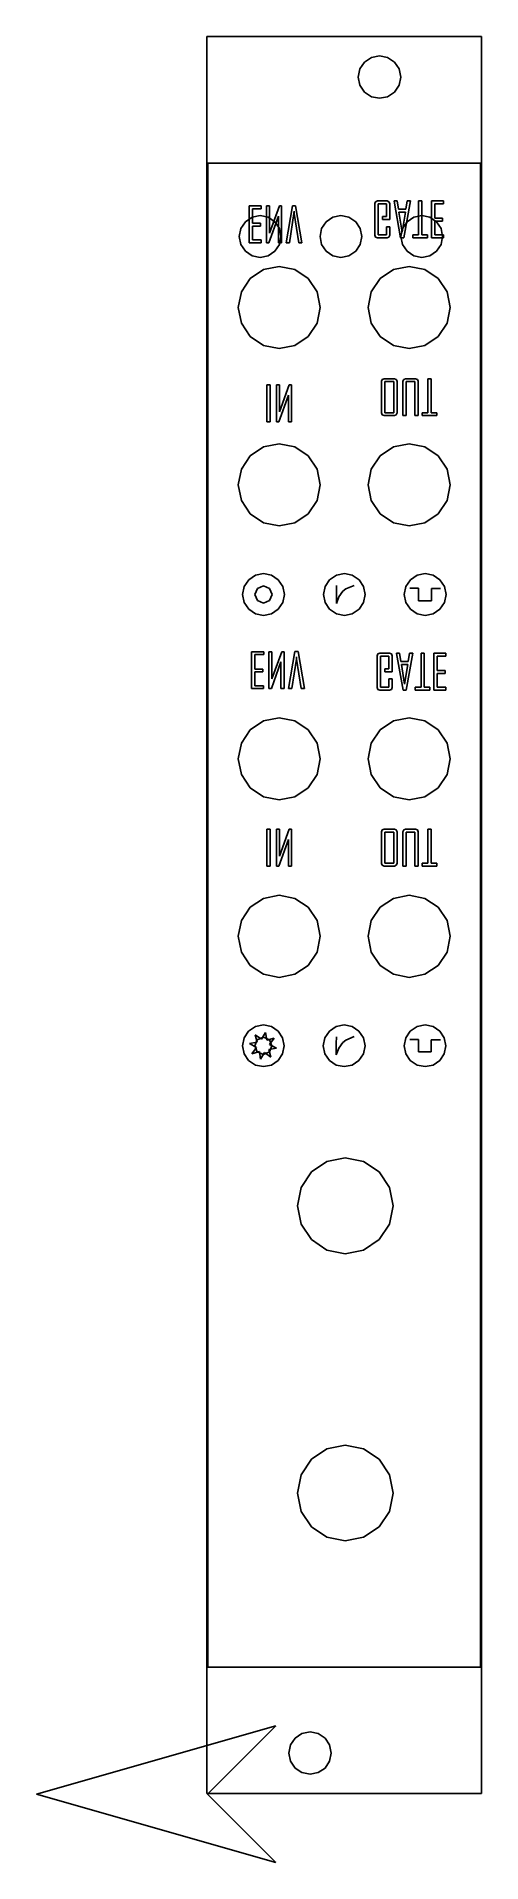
# Model space of a CAD drawing. Extents: x -12 to 20, y -5 to 128.
import ezdxf

# ---------------------------------------------------------------- set-up
doc = ezdxf.new("R2010")
doc.units = 0

msp = doc.modelspace()

# ---------------------------------------------------------------- linework, layer by layer
at = {"layer": 'Dwgs.User'}
for p, q in [((20.0395, 128.465), (-0.039528, 128.465)), ((-0.039528, 128.465), (-0.039528, 0.035473)), ((20.0395, 0.035473), (20.0395, 128.465)), ((11.986841, 126.932013), (11.483984, 126.596016)), ((12.58, 127.05), (11.986841, 126.932013)), ((13.173159, 126.932013), (12.58, 127.05)), ((13.676016, 126.596016), (13.173159, 126.932013)), ((11.147987, 126.093159), (11.03, 125.5)), ((11.03, 125.5), (11.147987, 124.906841)), ((11.483984, 126.596016), (11.147987, 126.093159)), ((14.012013, 126.093159), (13.676016, 126.596016)), ((14.13, 125.5), (14.012013, 126.093159)), ((14.012013, 124.906841), (14.13, 125.5)), ((11.147987, 124.906841), (11.483984, 124.403984)), ((11.483984, 124.403984), (11.986841, 124.067987)), ((13.173159, 124.067987), (13.676016, 124.403984)), ((13.676016, 124.403984), (14.012013, 124.906841)), ((11.986841, 124.067987), (12.58, 123.95)), ((12.58, 123.95), (13.173159, 124.067987)), ((19.9673, 119.217), (0.032701, 119.217)), ((0.032701, 119.217), (0.032701, 9.2827)), ((19.9673, 9.2827), (19.9673, 119.217)), ((3.12868, 110.78532), (2.478361, 109.81205)), ((4.10195, 111.435639), (3.12868, 110.78532)), ((5.25, 111.664), (4.10195, 111.435639)), ((6.39805, 111.435639), (5.25, 111.664)), ((7.37132, 110.78532), (6.39805, 111.435639)), ((8.021639, 109.81205), (7.37132, 110.78532)), ((12.62868, 110.78532), (11.978361, 109.81205)), ((13.60195, 111.435639), (12.62868, 110.78532)), ((14.75, 111.664), (13.60195, 111.435639)), ((15.89805, 111.435639), (14.75, 111.664)), ((16.87132, 110.78532), (15.89805, 111.435639)), ((17.521639, 109.81205), (16.87132, 110.78532)), ((2.478361, 109.81205), (2.25, 108.664)), ((8.25, 108.664), (8.021639, 109.81205)), ((11.978361, 109.81205), (11.75, 108.664)), ((17.75, 108.664), (17.521639, 109.81205)), ((2.25, 108.664), (2.478361, 107.51595)), ((8.021639, 107.51595), (8.25, 108.664)), ((11.75, 108.664), (11.978361, 107.51595)), ((17.521639, 107.51595), (17.75, 108.664)), ((2.478361, 107.51595), (3.12868, 106.54268)), ((7.37132, 106.54268), (8.021639, 107.51595)), ((11.978361, 107.51595), (12.62868, 106.54268)), ((16.87132, 106.54268), (17.521639, 107.51595)), ((3.12868, 106.54268), (4.10195, 105.892361)), ((4.10195, 105.892361), (5.25, 105.664)), ((5.25, 105.664), (6.39805, 105.892361)), ((6.39805, 105.892361), (7.37132, 106.54268)), ((12.62868, 106.54268), (13.60195, 105.892361)), ((13.60195, 105.892361), (14.75, 105.664)), ((14.75, 105.664), (15.89805, 105.892361)), ((15.89805, 105.892361), (16.87132, 106.54268)), ((3.12868, 97.81712), (2.478361, 96.84385)), ((4.10195, 98.467439), (3.12868, 97.81712)), ((5.25, 98.6958), (4.10195, 98.467439)), ((6.39805, 98.467439), (5.25, 98.6958)), ((7.37132, 97.81712), (6.39805, 98.467439)), ((8.021639, 96.84385), (7.37132, 97.81712)), ((12.62868, 97.81712), (11.978361, 96.84385)), ((13.60195, 98.467439), (12.62868, 97.81712)), ((14.75, 98.6958), (13.60195, 98.467439)), ((15.89805, 98.467439), (14.75, 98.6958)), ((16.87132, 97.81712), (15.89805, 98.467439)), ((17.521639, 96.84385), (16.87132, 97.81712)), ((2.478361, 96.84385), (2.25, 95.6958)), ((8.25, 95.6958), (8.021639, 96.84385)), ((11.978361, 96.84385), (11.75, 95.6958)), ((17.75, 95.6958), (17.521639, 96.84385)), ((2.25, 95.6958), (2.478361, 94.54775)), ((8.021639, 94.54775), (8.25, 95.6958)), ((11.75, 95.6958), (11.978361, 94.54775)), ((17.521639, 94.54775), (17.75, 95.6958)), ((2.478361, 94.54775), (3.12868, 93.57448)), ((3.12868, 93.57448), (4.10195, 92.924161)), ((6.39805, 92.924161), (7.37132, 93.57448)), ((7.37132, 93.57448), (8.021639, 94.54775)), ((11.978361, 94.54775), (12.62868, 93.57448)), ((12.62868, 93.57448), (13.60195, 92.924161)), ((15.89805, 92.924161), (16.87132, 93.57448)), ((16.87132, 93.57448), (17.521639, 94.54775)), ((4.10195, 92.924161), (5.25, 92.6958)), ((5.25, 92.6958), (6.39805, 92.924161)), ((13.60195, 92.924161), (14.75, 92.6958)), ((14.75, 92.6958), (15.89805, 92.924161)), ((2.689021, 88.267032), (2.57285, 87.683)), ((3.019849, 88.762151), (2.689021, 88.267032)), ((3.514968, 89.092979), (3.019849, 88.762151)), ((3.655709, 88.126286), (3.47208, 87.683)), ((4.099, 89.20915), (3.514968, 89.092979)), ((4.099, 88.3099), (3.655709, 88.126286)), ((4.693046, 89.089218), (4.099, 89.20915)), ((4.542291, 88.126286), (4.099, 88.3099)), ((4.72592, 87.683), (4.542291, 88.126286)), ((5.178151, 88.762151), (4.693046, 89.089218)), ((5.505218, 88.277046), (5.178151, 88.762151)), ((5.62515, 87.683), (5.505218, 88.277046)), ((8.599871, 88.267032), (8.4837, 87.683)), ((8.930699, 88.762151), (8.599871, 88.267032)), ((9.425818, 89.092979), (8.930699, 88.762151)), ((10.00985, 89.20915), (9.425818, 89.092979)), ((9.43574, 88.3353), (9.43344, 87.854905)), ((10.593882, 89.092979), (10.00985, 89.20915)), ((10.120174, 88.086715), (10.731431, 88.349728)), ((11.089001, 88.762151), (10.593882, 89.092979)), ((10.731431, 88.349728), (10.731431, 88.349728)), ((11.419829, 88.267032), (11.089001, 88.762151)), ((11.536, 87.683), (11.419829, 88.267032)), ((14.510771, 88.267032), (14.3946, 87.683)), ((14.841599, 88.762151), (14.510771, 88.267032)), ((14.8015, 88.1369), (15.435023, 88.1369)), ((15.336718, 89.092979), (14.841599, 88.762151)), ((15.92075, 89.20915), (15.336718, 89.092979)), ((15.435023, 88.1369), (15.435023, 87.2292)), ((16.504782, 89.092979), (15.92075, 89.20915)), ((16.379096, 87.2292), (16.379096, 88.124957)), ((16.379096, 88.124957), (16.962931, 88.124957)), ((16.999901, 88.762151), (16.504782, 89.092979)), ((16.962931, 88.124957), (17.039901, 88.124957)), ((17.330729, 88.267032), (16.999901, 88.762151)), ((17.4469, 87.683), (17.330729, 88.267032)), ((2.57285, 87.683), (2.689018, 87.098965)), ((2.689018, 87.098965), (3.019845, 86.603843)), ((3.47208, 87.683), (3.655709, 87.239714)), ((3.655709, 87.239714), (4.099, 87.0561)), ((4.099, 87.0561), (4.542291, 87.239714)), ((4.542291, 87.239714), (4.72592, 87.683)), ((5.178155, 86.603843), (5.508982, 87.098965)), ((5.508982, 87.098965), (5.62515, 87.683)), ((8.4837, 87.683), (8.599868, 87.098965)), ((8.599868, 87.098965), (8.930695, 86.603843)), ((9.43344, 87.854905), (9.42954, 87.015605)), ((9.42954, 87.015605), (9.60964, 87.51528)), ((9.60964, 87.51528), (9.907859, 87.913466)), ((9.907859, 87.913466), (10.120174, 88.086715)), ((11.089005, 86.603843), (11.419832, 87.098965)), ((11.419832, 87.098965), (11.536, 87.683)), ((14.3946, 87.683), (14.510768, 87.098965)), ((14.510768, 87.098965), (14.841595, 86.603843)), ((15.435023, 87.2292), (16.379096, 87.2292)), ((16.999905, 86.603843), (17.330732, 87.098965)), ((17.330732, 87.098965), (17.4469, 87.683)), ((3.019845, 86.603843), (3.514965, 86.273012)), ((3.514965, 86.273012), (4.099, 86.15684)), ((4.099, 86.15684), (4.683035, 86.273012)), ((4.683035, 86.273012), (5.178155, 86.603843)), ((8.930695, 86.603843), (9.425815, 86.273012)), ((9.425815, 86.273012), (10.00985, 86.15684)), ((10.00985, 86.15684), (10.593885, 86.273012)), ((10.593885, 86.273012), (11.089005, 86.603843)), ((14.841595, 86.603843), (15.336715, 86.273012)), ((15.336715, 86.273012), (15.92075, 86.15684)), ((15.92075, 86.15684), (16.504785, 86.273012)), ((16.504785, 86.273012), (16.999905, 86.603843)), ((3.12868, 77.78532), (2.478361, 76.81205)), ((4.10195, 78.435639), (3.12868, 77.78532)), ((5.25, 78.664), (4.10195, 78.435639)), ((6.39805, 78.435639), (5.25, 78.664)), ((7.37132, 77.78532), (6.39805, 78.435639)), ((8.021639, 76.81205), (7.37132, 77.78532)), ((12.62868, 77.78532), (11.978361, 76.81205)), ((13.60195, 78.435639), (12.62868, 77.78532)), ((14.75, 78.664), (13.60195, 78.435639)), ((15.89805, 78.435639), (14.75, 78.664)), ((16.87132, 77.78532), (15.89805, 78.435639)), ((17.521639, 76.81205), (16.87132, 77.78532)), ((2.478361, 76.81205), (2.25, 75.664)), ((8.25, 75.664), (8.021639, 76.81205)), ((11.978361, 76.81205), (11.75, 75.664)), ((17.75, 75.664), (17.521639, 76.81205)), ((2.25, 75.664), (2.478361, 74.51595)), ((8.021639, 74.51595), (8.25, 75.664)), ((11.75, 75.664), (11.978361, 74.51595)), ((17.521639, 74.51595), (17.75, 75.664)), ((2.478361, 74.51595), (3.12868, 73.54268)), ((3.12868, 73.54268), (4.10195, 72.892361)), ((6.39805, 72.892361), (7.37132, 73.54268)), ((7.37132, 73.54268), (8.021639, 74.51595)), ((11.978361, 74.51595), (12.62868, 73.54268)), ((12.62868, 73.54268), (13.60195, 72.892361)), ((15.89805, 72.892361), (16.87132, 73.54268)), ((16.87132, 73.54268), (17.521639, 74.51595)), ((4.10195, 72.892361), (5.25, 72.664)), ((5.25, 72.664), (6.39805, 72.892361)), ((13.60195, 72.892361), (14.75, 72.664)), ((14.75, 72.664), (15.89805, 72.892361)), ((4.10195, 65.467439), (3.12868, 64.81712)), ((5.25, 65.6958), (4.10195, 65.467439)), ((6.39805, 65.467439), (5.25, 65.6958)), ((7.37132, 64.81712), (6.39805, 65.467439)), ((13.60195, 65.467439), (12.62868, 64.81712)), ((14.75, 65.6958), (13.60195, 65.467439)), ((15.89805, 65.467439), (14.75, 65.6958)), ((16.87132, 64.81712), (15.89805, 65.467439)), ((3.12868, 64.81712), (2.478361, 63.84385)), ((8.021639, 63.84385), (7.37132, 64.81712)), ((12.62868, 64.81712), (11.978361, 63.84385)), ((17.521639, 63.84385), (16.87132, 64.81712)), ((2.478361, 63.84385), (2.25, 62.6958)), ((8.25, 62.6958), (8.021639, 63.84385)), ((11.978361, 63.84385), (11.75, 62.6958)), ((17.75, 62.6958), (17.521639, 63.84385)), ((2.25, 62.6958), (2.478361, 61.54775)), ((2.478361, 61.54775), (3.12868, 60.57448)), ((7.37132, 60.57448), (8.021639, 61.54775)), ((8.021639, 61.54775), (8.25, 62.6958)), ((11.75, 62.6958), (11.978361, 61.54775)), ((11.978361, 61.54775), (12.62868, 60.57448)), ((16.87132, 60.57448), (17.521639, 61.54775)), ((17.521639, 61.54775), (17.75, 62.6958)), ((3.12868, 60.57448), (4.10195, 59.924161)), ((6.39805, 59.924161), (7.37132, 60.57448)), ((12.62868, 60.57448), (13.60195, 59.924161)), ((15.89805, 59.924161), (16.87132, 60.57448)), ((4.10195, 59.924161), (5.25, 59.6958)), ((5.25, 59.6958), (6.39805, 59.924161)), ((13.60195, 59.924161), (14.75, 59.6958)), ((14.75, 59.6958), (15.89805, 59.924161)), ((3.505108, 56.105979), (3.009989, 55.775151)), ((4.08914, 56.22215), (3.505108, 56.105979)), ((4.673172, 56.105979), (4.08914, 56.22215)), ((5.168291, 55.775151), (4.673172, 56.105979)), ((9.415956, 56.106024), (8.920831, 55.775183)), ((10, 56.2222), (9.415956, 56.106024)), ((10.584059, 56.106038), (10, 56.2222)), ((11.079201, 55.775201), (10.584059, 56.106038)), ((15.326818, 56.105979), (14.831699, 55.775151)), ((15.91085, 56.22215), (15.326818, 56.105979)), ((16.494882, 56.105979), (15.91085, 56.22215)), ((16.990001, 55.775151), (16.494882, 56.105979)), ((2.679161, 55.280032), (2.56299, 54.696)), ((3.009989, 55.775151), (2.679161, 55.280032)), ((3.644465, 54.953076), (3.084546, 54.858496)), ((3.644465, 54.953076), (3.084546, 54.858496)), ((3.084546, 54.858496), (3.578463, 54.578316)), ((3.084546, 54.858496), (3.578463, 54.578316)), ((3.645825, 55.139302), (3.462204, 54.696)), ((3.95613, 55.1714), (3.49333, 55.500445)), ((3.49333, 55.500445), (3.644465, 54.953076)), ((3.95613, 55.1714), (3.49333, 55.500445)), ((3.49333, 55.500445), (3.644465, 54.953076)), ((4.089127, 55.322923), (3.645825, 55.139302)), ((4.23631, 55.6654), (3.95613, 55.1714)), ((4.23631, 55.6654), (3.95613, 55.1714)), ((4.532429, 55.139302), (4.089127, 55.322923)), ((4.33089, 55.1054), (4.23631, 55.6654)), ((4.33089, 55.1054), (4.23631, 55.6654)), ((4.87826, 55.2566), (4.33089, 55.1054)), ((4.87826, 55.2566), (4.33089, 55.1054)), ((4.71605, 54.696), (4.532429, 55.139302)), ((4.549213, 54.793732), (4.87826, 55.2566)), ((4.549213, 54.793732), (4.87826, 55.2566)), ((5.04313, 54.513552), (4.549213, 54.793732)), ((5.04313, 54.513552), (4.549213, 54.793732)), ((5.499119, 55.280032), (5.168291, 55.775151)), ((5.61529, 54.696), (5.499119, 55.280032)), ((8.590007, 55.280048), (8.47385, 54.696)), ((8.920831, 55.775183), (8.590007, 55.280048)), ((9.42357, 54.867905), (9.41967, 54.028605)), ((9.42587, 55.3483), (9.42357, 54.867905)), ((9.59977, 54.52828), (9.897989, 54.926466)), ((9.897989, 54.926466), (10.110305, 55.099715)), ((10.110305, 55.099715), (10.721562, 55.362728)), ((10.721562, 55.362728), (10.721562, 55.362728)), ((11.410038, 55.280059), (11.079201, 55.775201)), ((11.5262, 54.696), (11.410038, 55.280059)), ((14.500871, 55.280032), (14.3847, 54.696)), ((14.831699, 55.775151), (14.500871, 55.280032)), ((14.7917, 55.1499), (15.425223, 55.1499)), ((15.425223, 55.1499), (15.425223, 54.2422)), ((16.369296, 54.2422), (16.369296, 55.137957)), ((16.369296, 55.137957), (16.953131, 55.137957)), ((16.953131, 55.137957), (17.030101, 55.137957)), ((17.320829, 55.280032), (16.990001, 55.775151)), ((17.437, 54.696), (17.320829, 55.280032)), ((2.56299, 54.696), (2.679158, 54.111965)), ((2.679158, 54.111965), (3.009985, 53.616843)), ((3.009985, 53.616843), (3.505105, 53.286012)), ((3.578463, 54.578316), (3.249418, 54.115516)), ((3.578463, 54.578316), (3.249418, 54.115516)), ((3.249418, 54.115516), (3.796787, 54.266651)), ((3.249418, 54.115516), (3.796787, 54.266651)), ((3.462204, 54.696), (3.645825, 54.252698)), ((3.645825, 54.252698), (4.089127, 54.069077)), ((3.796787, 54.266651), (3.891366, 53.706731)), ((3.796787, 54.266651), (3.891366, 53.706731)), ((3.891366, 53.706731), (4.171546, 54.200648)), ((3.891366, 53.706731), (4.171546, 54.200648)), ((4.089127, 54.069077), (4.532429, 54.252698)), ((4.171546, 54.200648), (4.634346, 53.871603)), ((4.171546, 54.200648), (4.634346, 53.871603)), ((4.483211, 54.418972), (5.04313, 54.513552)), ((4.483211, 54.418972), (5.04313, 54.513552)), ((4.634346, 53.871603), (4.483211, 54.418972)), ((4.634346, 53.871603), (4.483211, 54.418972)), ((4.532429, 54.252698), (4.71605, 54.696)), ((4.673175, 53.286012), (5.168295, 53.616843)), ((4.71605, 54.696), (4.71605, 54.696)), ((5.168295, 53.616843), (5.499122, 54.111965)), ((5.499122, 54.111965), (5.61529, 54.696)), ((8.47385, 54.696), (8.590007, 54.111952)), ((8.590007, 54.111952), (8.920831, 53.616817)), ((8.920831, 53.616817), (9.415956, 53.285976)), ((9.41967, 54.028605), (9.59977, 54.52828)), ((10.584035, 53.285972), (11.079155, 53.616803)), ((11.079155, 53.616803), (11.409982, 54.111925)), ((11.409982, 54.111925), (11.52615, 54.69596)), ((14.3847, 54.696), (14.500868, 54.111965)), ((14.500868, 54.111965), (14.831695, 53.616843)), ((14.831695, 53.616843), (15.326815, 53.286012)), ((15.425223, 54.2422), (16.369296, 54.2422)), ((16.494885, 53.286012), (16.990005, 53.616843)), ((16.990005, 53.616843), (17.320832, 54.111965)), ((17.320832, 54.111965), (17.437, 54.696)), ((3.505105, 53.286012), (4.08914, 53.16984)), ((4.08914, 53.16984), (4.673175, 53.286012)), ((9.415956, 53.285976), (10, 53.1698)), ((10, 53.1698), (10.584035, 53.285972)), ((15.326815, 53.286012), (15.91085, 53.16984)), ((15.91085, 53.16984), (16.494885, 53.286012)), ((7.600126, 45.474874), (6.841422, 44.339392)), ((8.735608, 46.233578), (7.600126, 45.474874)), ((10.075, 46.5), (8.735608, 46.233578)), ((11.414392, 46.233578), (10.075, 46.5)), ((12.549874, 45.474874), (11.414392, 46.233578)), ((13.308578, 44.339392), (12.549874, 45.474874)), ((6.841422, 44.339392), (6.575, 43)), ((13.575, 43), (13.308578, 44.339392)), ((6.575, 43), (6.841422, 41.660608)), ((13.308578, 41.660608), (13.575, 43)), ((6.841422, 41.660608), (7.600126, 40.525126)), ((12.549874, 40.525126), (13.308578, 41.660608)), ((7.600126, 40.525126), (8.735608, 39.766422)), ((11.414392, 39.766422), (12.549874, 40.525126)), ((8.735608, 39.766422), (10.075, 39.5)), ((10.075, 39.5), (11.414392, 39.766422)), ((10.075, 25.5), (8.735608, 25.233578)), ((11.414392, 25.233578), (10.075, 25.5)), ((7.600126, 24.474874), (6.841422, 23.339392)), ((8.735608, 25.233578), (7.600126, 24.474874)), ((12.549874, 24.474874), (11.414392, 25.233578)), ((13.308578, 23.339392), (12.549874, 24.474874)), ((6.841422, 23.339392), (6.575, 22)), ((13.575, 22), (13.308578, 23.339392)), ((6.575, 22), (6.841422, 20.660608)), ((13.308578, 20.660608), (13.575, 22)), ((6.841422, 20.660608), (7.600126, 19.525126)), ((12.549874, 19.525126), (13.308578, 20.660608)), ((7.600126, 19.525126), (8.735608, 18.766422)), ((8.735608, 18.766422), (10.075, 18.5)), ((10.075, 18.5), (11.414392, 18.766422)), ((11.414392, 18.766422), (12.549874, 19.525126)), ((0.032701, 9.2827), (19.9673, 9.2827)), ((6.403984, 4.096016), (6.067987, 3.593159)), ((6.906841, 4.432013), (6.403984, 4.096016)), ((7.5, 4.55), (6.906841, 4.432013)), ((8.093159, 4.432013), (7.5, 4.55)), ((8.596016, 4.096016), (8.093159, 4.432013)), ((8.932013, 3.593159), (8.596016, 4.096016)), ((6.067987, 3.593159), (5.95, 3)), ((5.95, 3), (6.067987, 2.406841)), ((9.05, 3), (8.932013, 3.593159)), ((8.932013, 2.406841), (9.05, 3)), ((6.067987, 2.406841), (6.403984, 1.903984)), ((6.403984, 1.903984), (6.906841, 1.567987)), ((6.906841, 1.567987), (7.5, 1.45)), ((7.5, 1.45), (8.093159, 1.567987)), ((8.093159, 1.567987), (8.596016, 1.903984)), ((8.596016, 1.903984), (8.932013, 2.406841)), ((-0.039528, 0.035473), (20.0395, 0.035473))]:
    msp.add_line(p, q, dxfattribs=at)
at = {"layer": 'Layer 1'}
for p, q in [((12.290197, 116.3898), (12.236797, 116.252)), ((12.236797, 116.252), (12.236797, 113.93862)), ((12.428, 116.4432), (12.290197, 116.3898)), ((13.135996, 116.4432), (12.428, 116.4432)), ((12.476234, 113.95929), (12.476234, 116.23133)), ((12.476234, 116.23133), (13.086014, 116.23133)), ((13.086014, 116.23133), (13.086014, 115.29943)), ((13.2738, 116.3898), (13.135996, 116.4432)), ((13.3272, 116.252), (13.2738, 116.3898)), ((13.32717, 115.09273), (13.3272, 116.252)), ((13.87666, 116.443), (13.645839, 116.443)), ((13.645839, 116.443), (13.645839, 116.436)), ((13.645839, 116.436), (14.126429, 113.74022)), ((13.9714, 115.84356), (13.87666, 116.443)), ((14.362417, 113.74022), (14.8396, 116.443)), ((14.601889, 116.443), (14.507149, 115.84356)), ((14.8396, 116.443), (14.601889, 116.443)), ((15.676744, 116.44291), (15.437311, 116.44291)), ((15.437311, 116.44291), (15.437311, 113.959)), ((15.676744, 113.959), (15.676744, 116.44291)), ((17.2632, 116.443), (16.377812, 116.443)), ((16.377812, 116.443), (16.377812, 113.74722)), ((16.617246, 115.18038), (16.617246, 116.23113)), ((16.617246, 116.23113), (17.2632, 116.23113)), ((17.2632, 116.23113), (17.2632, 116.443)), ((2.772179, 114.924151), (2.441351, 114.429032)), ((3.267298, 115.254979), (2.772179, 114.924151)), ((3.9383, 116.078), (3.05291, 116.078)), ((3.05291, 116.078), (3.05291, 113.38222)), ((3.85133, 115.37115), (3.267298, 115.254979)), ((3.29235, 114.81538), (3.29235, 115.86613)), ((3.29235, 115.86613), (3.938304, 115.86613)), ((3.871125, 114.81538), (3.29235, 114.81538)), ((4.435362, 115.254979), (3.85133, 115.37115)), ((3.871125, 114.60006), (3.871125, 114.81538)), ((3.938304, 115.86613), (3.9383, 116.078)), ((4.539467, 116.078), (4.31382, 116.078)), ((4.31382, 116.078), (4.31382, 113.38222)), ((4.930481, 114.924151), (4.435362, 115.254979)), ((4.492965, 113.38222), (5.199208, 115.33042)), ((5.25949, 116.078), (4.539467, 114.09536)), ((4.539467, 114.09536), (4.539467, 116.078)), ((5.261309, 114.429032), (4.930481, 114.924151)), ((5.199208, 115.33042), (5.199208, 113.38222)), ((5.42486, 116.078), (5.25949, 116.078)), ((5.424861, 113.38222), (5.42486, 116.078)), ((6.21723, 116.08467), (5.750421, 113.382)), ((5.988132, 113.382), (6.322306, 115.52829)), ((6.442881, 116.08467), (6.21723, 116.08467)), ((6.322306, 115.52829), (6.332641, 115.70399)), ((6.332641, 115.70399), (6.344699, 115.52829)), ((6.344699, 115.52829), (6.678873, 113.382)), ((6.90969, 113.382), (6.442881, 116.08467)), ((8.682999, 114.924151), (8.352171, 114.429032)), ((9.178118, 115.254979), (8.682999, 114.924151)), ((9.76215, 115.37115), (9.178118, 115.254979)), ((10.346182, 115.254979), (9.76215, 115.37115)), ((10.841301, 114.924151), (10.346182, 115.254979)), ((11.172129, 114.429032), (10.841301, 114.924151)), ((13.086014, 115.29943), (12.798349, 115.29943)), ((12.798349, 115.29943), (12.798349, 115.09273)), ((12.798349, 115.09273), (13.32717, 115.09273)), ((14.507149, 115.84356), (13.9714, 115.84356)), ((14.240155, 114.17097), (14.002444, 115.63168)), ((14.002444, 115.63168), (14.476143, 115.63168)), ((14.476143, 115.63168), (14.240155, 114.17097)), ((14.593899, 114.924151), (14.263071, 114.429032)), ((15.089018, 115.254979), (14.593899, 114.924151)), ((15.67305, 115.37115), (15.089018, 115.254979)), ((16.257082, 115.254979), (15.67305, 115.37115)), ((16.752201, 114.924151), (16.257082, 115.254979)), ((17.19602, 115.18038), (16.617246, 115.18038)), ((16.617246, 113.95909), (16.617246, 114.96506)), ((16.617246, 114.96506), (17.19602, 114.96506)), ((17.083029, 114.429032), (16.752201, 114.924151)), ((17.19602, 114.96506), (17.19602, 115.18038)), ((2.441351, 114.429032), (2.32518, 113.845)), ((2.32518, 113.845), (2.441348, 113.260965)), ((3.29235, 113.59409), (3.29235, 114.60006)), ((3.29235, 114.60006), (3.871125, 114.60006)), ((3.927962, 113.59409), (3.29235, 113.59409)), ((3.927962, 113.38222), (3.927962, 113.59409)), ((5.37748, 113.845), (5.261309, 114.429032)), ((5.261312, 113.260965), (5.37748, 113.845)), ((8.352171, 114.429032), (8.236, 113.845)), ((8.236, 113.845), (8.352168, 113.260965)), ((11.2883, 113.845), (11.172129, 114.429032)), ((11.172132, 113.260965), (11.2883, 113.845)), ((12.236797, 113.93862), (12.290197, 113.80082)), ((12.290197, 113.80082), (12.428, 113.74742)), ((12.428, 113.74742), (13.135966, 113.74742)), ((13.086014, 113.95929), (12.476234, 113.95929)), ((13.32717, 114.56563), (13.086014, 114.56563)), ((13.086014, 114.56563), (13.086014, 113.95929)), ((13.135966, 113.74742), (13.27377, 113.80082)), ((13.27377, 113.80082), (13.32717, 113.93862)), ((13.32717, 113.93862), (13.32717, 114.56563)), ((14.126429, 113.74022), (14.362417, 113.74022)), ((14.263071, 114.429032), (14.1469, 113.845)), ((14.1469, 113.845), (14.263068, 113.260965)), ((15.437311, 113.959), (15.01701, 113.959)), ((15.01701, 113.959), (15.01701, 113.74713)), ((15.01701, 113.74713), (16.0936, 113.74713)), ((16.0936, 113.959), (15.676744, 113.959)), ((16.0936, 113.74713), (16.0936, 113.959)), ((16.377812, 113.74722), (17.252864, 113.74722)), ((17.252864, 113.95909), (16.617246, 113.95909)), ((17.1992, 113.845), (17.083029, 114.429032)), ((17.083032, 113.260965), (17.1992, 113.845)), ((17.252864, 113.74722), (17.252864, 113.95909)), ((2.441348, 113.260965), (2.772175, 112.765843)), ((2.772175, 112.765843), (3.267295, 112.435012)), ((3.05291, 113.38222), (3.927962, 113.38222)), ((3.267295, 112.435012), (3.85133, 112.31884)), ((3.85133, 112.31884), (4.435365, 112.435012)), ((4.31382, 113.38222), (4.492965, 113.38222)), ((4.435365, 112.435012), (4.930485, 112.765843)), ((4.930485, 112.765843), (5.261312, 113.260965)), ((5.199208, 113.38222), (5.424861, 113.38222)), ((5.750421, 113.382), (5.988132, 113.382)), ((6.678873, 113.382), (6.90969, 113.382)), ((8.352168, 113.260965), (8.682995, 112.765843)), ((8.682995, 112.765843), (9.178115, 112.435012)), ((9.178115, 112.435012), (9.76215, 112.31884)), ((9.76215, 112.31884), (10.346185, 112.435012)), ((10.346185, 112.435012), (10.841305, 112.765843)), ((10.841305, 112.765843), (11.172132, 113.260965)), ((14.263068, 113.260965), (14.593895, 112.765843)), ((14.593895, 112.765843), (15.089015, 112.435012)), ((15.089015, 112.435012), (15.67305, 112.31884)), ((15.67305, 112.31884), (16.257085, 112.435012)), ((16.257085, 112.435012), (16.752205, 112.765843)), ((16.752205, 112.765843), (17.083032, 113.260965)), ((4.5894, 103.005), (4.34997, 103.005)), ((4.34997, 103.005), (4.34997, 100.30922)), ((4.589404, 100.30922), (4.5894, 103.005)), ((5.264647, 103.005), (5.03899, 103.005)), ((5.03899, 103.005), (5.03899, 100.30922)), ((5.98467, 103.005), (5.264647, 101.02235)), ((5.264647, 101.02235), (5.264647, 103.005)), ((6.15003, 103.005), (5.98467, 103.005)), ((6.150026, 100.30922), (6.15003, 103.005)), ((12.778598, 103.3998), (12.725198, 103.262)), ((12.725198, 103.262), (12.725198, 100.94862)), ((12.916402, 103.4532), (12.778598, 103.3998)), ((13.670876, 103.4532), (12.916402, 103.4532)), ((12.964632, 100.96927), (12.964632, 103.2413)), ((12.964632, 103.2413), (13.624366, 103.2413)), ((13.624366, 103.2413), (13.624366, 100.96927)), ((13.80868, 103.3998), (13.670876, 103.4532)), ((13.8638, 103.262), (13.80868, 103.3998)), ((13.8638, 100.94862), (13.8638, 103.262)), ((14.349469, 103.3998), (14.296069, 103.262)), ((14.296069, 103.262), (14.296069, 100.75742)), ((14.487273, 103.4532), (14.349469, 103.3998)), ((15.221077, 103.4532), (14.487273, 103.4532)), ((14.535503, 100.75742), (14.535503, 103.24132)), ((14.535503, 103.24132), (15.174567, 103.24132)), ((15.174567, 103.24132), (15.174567, 100.75742)), ((15.35888, 103.3998), (15.221077, 103.4532)), ((15.414, 103.262), (15.35888, 103.3998)), ((15.414001, 100.75742), (15.414, 103.262)), ((16.358045, 103.45291), (16.118611, 103.45291)), ((16.118611, 103.45291), (16.118611, 100.969)), ((16.358045, 100.969), (16.358045, 103.45291)), ((5.21813, 100.30922), (5.924373, 102.25742)), ((5.924373, 102.25742), (5.924373, 100.30922)), ((4.34997, 100.30922), (4.589404, 100.30922)), ((5.03899, 100.30922), (5.21813, 100.30922)), ((5.924373, 100.30922), (6.150026, 100.30922)), ((12.725198, 100.94862), (12.778598, 100.81082)), ((12.778598, 100.81082), (12.916402, 100.75742)), ((12.916402, 100.75742), (13.670876, 100.75742)), ((13.624366, 100.96927), (12.964632, 100.96927)), ((13.670876, 100.75742), (13.80868, 100.81082)), ((13.80868, 100.81082), (13.8638, 100.94862)), ((14.296069, 100.75742), (14.535503, 100.75742)), ((15.174567, 100.75742), (15.414001, 100.75742)), ((16.118611, 100.969), (15.6983, 100.969)), ((15.6983, 100.969), (15.6983, 100.75713)), ((15.6983, 100.75713), (16.77489, 100.75713)), ((16.7749, 100.969), (16.358045, 100.969)), ((16.77489, 100.75713), (16.7749, 100.969)), ((4.11743, 83.4958), (3.23205, 83.4958)), ((3.23205, 83.4958), (3.23205, 80.8)), ((3.47148, 82.233161), (3.47148, 83.283911)), ((3.47148, 83.283911), (4.117434, 83.283911)), ((4.117434, 83.283911), (4.11743, 83.4958)), ((4.7186, 83.49575), (4.49295, 83.49575)), ((4.49295, 83.49575), (4.49295, 80.8)), ((5.43863, 83.4958), (4.7186, 81.5131)), ((4.7186, 81.5131), (4.7186, 83.49575)), ((5.60399, 83.4958), (5.43863, 83.4958)), ((5.603991, 80.8), (5.60399, 83.4958)), ((6.39636, 83.5027), (5.92955, 80.8)), ((6.167261, 80.8), (6.501435, 82.94629)), ((6.62201, 83.5027), (6.39636, 83.5027)), ((6.501435, 82.94629), (6.51177, 83.12199)), ((6.51177, 83.12199), (6.523828, 82.94629)), ((6.523828, 82.94629), (6.858, 80.8)), ((7.08882, 80.8), (6.62201, 83.5027)), ((12.469327, 83.333303), (12.415927, 83.1955)), ((12.415927, 83.1955), (12.415927, 80.88212)), ((12.607131, 83.386703), (12.469327, 83.333303)), ((13.315097, 83.386703), (12.607131, 83.386703)), ((12.655363, 80.902791), (12.655363, 83.174821)), ((12.655363, 83.174821), (13.265144, 83.174821)), ((13.265144, 83.174821), (13.265144, 82.242925)), ((13.4529, 83.333303), (13.315097, 83.386703)), ((13.5063, 83.1955), (13.4529, 83.333303)), ((13.5063, 82.03622), (13.5063, 83.1955)), ((14.055797, 83.3867), (13.825, 83.3867)), ((13.825, 83.3867), (13.825, 83.3798)), ((13.825, 83.3798), (14.305589, 80.68402)), ((14.150537, 82.787255), (14.055797, 83.3867)), ((14.686249, 82.787255), (14.150537, 82.787255)), ((14.541578, 80.68402), (15.0187, 83.3867)), ((14.780989, 83.3867), (14.686249, 82.787255)), ((15.0187, 83.3867), (14.780989, 83.3867)), ((15.8559, 83.38671), (15.616466, 83.38671)), ((15.616466, 83.38671), (15.616466, 80.9028)), ((15.8559, 80.9028), (15.8559, 83.38671)), ((17.4423, 83.3867), (16.556913, 83.3867)), ((16.556913, 83.3867), (16.556913, 80.69092)), ((16.796346, 82.124081), (16.796346, 83.174831)), ((16.796346, 83.174831), (17.4423, 83.174831)), ((17.4423, 83.174831), (17.4423, 83.3867)), ((4.050255, 82.233161), (3.47148, 82.233161)), ((3.47148, 81.011873), (3.47148, 82.017843)), ((3.47148, 82.017843), (4.050255, 82.017843)), ((4.050255, 82.017843), (4.050255, 82.233161)), ((4.672095, 80.8), (5.378338, 82.7482)), ((5.378338, 82.7482), (5.378338, 80.8)), ((13.265144, 82.242925), (12.977479, 82.242925)), ((12.977479, 82.242925), (12.977479, 82.03622)), ((12.977479, 82.03622), (13.5063, 82.03622)), ((13.5063, 81.509126), (13.265144, 81.509126)), ((13.265144, 81.509126), (13.265144, 80.902791)), ((13.5063, 80.88212), (13.5063, 81.509126)), ((14.419254, 81.114662), (14.181543, 82.575382)), ((14.181543, 82.575382), (14.655243, 82.575382)), ((14.655243, 82.575382), (14.419254, 81.114662)), ((17.375121, 82.124081), (16.796346, 82.124081)), ((16.796346, 80.902793), (16.796346, 81.908763)), ((16.796346, 81.908763), (17.375121, 81.908763)), ((17.375121, 81.908763), (17.375121, 82.124081)), ((3.23205, 80.8), (4.107102, 80.8)), ((4.107102, 81.011873), (3.47148, 81.011873)), ((4.107102, 80.8), (4.107102, 81.011873)), ((4.49295, 80.8), (4.672095, 80.8)), ((5.378338, 80.8), (5.603991, 80.8)), ((5.92955, 80.8), (6.167261, 80.8)), ((6.858, 80.8), (7.08882, 80.8)), ((12.415927, 80.88212), (12.469327, 80.744317)), ((12.469327, 80.744317), (12.607131, 80.690917)), ((12.607131, 80.690917), (13.315097, 80.690917)), ((13.265144, 80.902791), (12.655363, 80.902791)), ((13.315097, 80.690917), (13.4529, 80.744317)), ((13.4529, 80.744317), (13.5063, 80.88212)), ((14.305589, 80.68402), (14.541578, 80.68402)), ((15.616466, 80.9028), (15.196166, 80.9028)), ((15.196166, 80.9028), (15.196166, 80.690927)), ((15.196166, 80.690927), (16.272756, 80.690927)), ((16.2727, 80.9028), (15.8559, 80.9028)), ((16.272756, 80.690927), (16.2727, 80.9028)), ((16.556913, 80.69092), (17.431965, 80.69092)), ((17.431965, 80.902793), (16.796346, 80.902793)), ((17.431965, 80.69092), (17.431965, 80.902793)), ((4.5894, 70.5278), (4.34997, 70.5278)), ((4.34997, 70.5278), (4.34997, 67.83202)), ((4.589404, 67.83202), (4.5894, 70.5278)), ((5.26464, 70.52785), (5.03899, 70.52785)), ((5.03899, 70.52785), (5.03899, 67.832)), ((5.21813, 67.832), (5.924373, 69.7802)), ((5.26464, 68.5452), (5.26464, 70.52785)), ((5.98467, 70.5278), (5.26464, 68.5452)), ((5.924373, 69.7802), (5.924373, 67.832)), ((6.15003, 70.5278), (5.98467, 70.5278)), ((6.150026, 67.832), (6.15003, 70.5278)), ((12.778598, 70.474403), (12.725198, 70.3366)), ((12.725198, 70.3366), (12.725198, 68.0232)), ((12.916402, 70.527803), (12.778598, 70.474403)), ((13.670876, 70.527803), (12.916402, 70.527803)), ((12.964632, 68.0439), (12.964632, 70.31593)), ((12.964632, 70.31593), (13.624366, 70.31593)), ((13.624366, 70.31593), (13.624366, 68.0439)), ((13.80868, 70.474403), (13.670876, 70.527803)), ((13.8638, 70.3366), (13.80868, 70.474403)), ((13.8638, 68.0232), (13.8638, 70.3366)), ((14.349469, 70.474403), (14.296069, 70.3366)), ((14.296069, 70.3366), (14.296069, 67.83202)), ((14.487273, 70.527803), (14.349469, 70.474403)), ((15.221077, 70.527803), (14.487273, 70.527803)), ((14.535503, 67.83202), (14.535503, 70.31593)), ((14.535503, 70.31593), (15.174567, 70.31593)), ((15.174567, 70.31593), (15.174567, 67.83202)), ((15.35888, 70.474403), (15.221077, 70.527803)), ((15.414, 70.3366), (15.35888, 70.474403)), ((15.414001, 67.83202), (15.414, 70.3366)), ((16.358045, 70.52781), (16.1186, 70.52781)), ((16.1186, 70.52781), (16.1186, 68.0439)), ((16.358045, 68.0439), (16.358045, 70.52781)), ((4.34997, 67.83202), (4.589404, 67.83202)), ((5.03899, 67.832), (5.21813, 67.832)), ((5.924373, 67.832), (6.150026, 67.832)), ((12.725198, 68.0232), (12.778598, 67.885397)), ((12.778598, 67.885397), (12.916402, 67.831997)), ((12.916402, 67.831997), (13.670876, 67.831997)), ((13.624366, 68.0439), (12.964632, 68.0439)), ((13.670876, 67.831997), (13.80868, 67.885397)), ((13.80868, 67.885397), (13.8638, 68.0232)), ((14.296069, 67.83202), (14.535503, 67.83202)), ((15.174567, 67.83202), (15.414001, 67.83202)), ((16.1186, 68.0439), (15.6983, 68.0439)), ((15.6983, 68.0439), (15.6983, 67.832027)), ((15.6983, 67.832027), (16.77489, 67.832027)), ((16.7749, 68.0439), (16.358045, 68.0439)), ((16.77489, 67.832027), (16.7749, 68.0439)), ((-12.5, 0), (5, 5)), ((5, 5), (0, 0)), ((5, -5), (-12.5, 0)), ((0, 0), (5, -5)), ((0, 0), (0, 0))]:
    msp.add_line(p, q, dxfattribs=at)

doc.saveas('drawing.dxf')
